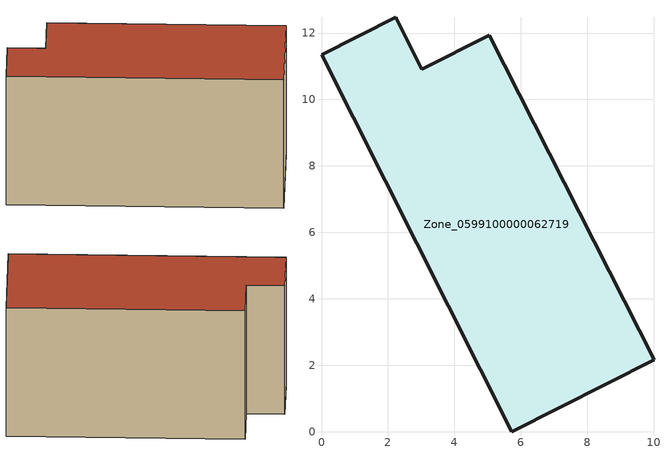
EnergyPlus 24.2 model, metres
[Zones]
Zone_0599100000062719
 floor ground (C_G): 5.73,0 0,11.34 2.24,12.47 3.02,10.91 5.05,11.93 10.01,2.17 z0
 wall outside (C_F): 3.02,10.91 2.24,12.47 0,11.34 5.73,0 10.01,2.17 5.05,11.93 3.02,10.91 z0:6.86
 roof outside (C_R): 10.01,2.17 5.05,11.93 3.02,10.91 2.24,12.47 0,11.34 5.73,0 z6.86
[BUILDING]
Pand.0599100000062719: North Axis=0; Terrain=City; Loads Convergence Tolerance Value=0.04; Temperature Convergence Tolerance Value=0.4; Solar Distribution=FullExterior; Maximum Number of Warmup Days=25; Minimum Number of Warmup Days=1
[Site:Location]
Rotterdam.The.Hague.AP_ZH_NLD Design_Conditions: Latitude=51.96; Longitude=4.45; Time Zone=1; Elevation=-4.5
[SITE:GROUNDTEMPERATURE:BUILDINGSURFACE]
18, 18, 18, 18, 18, 18, 18, 18, 18, 18, 18, 18
[MATERIAL] Thermal Absorptance=0.9; Solar Absorptance=0.7; Visible Absorptance=0.7
Name | Roughness | Thickness | Conductivity | Density | Specific Heat
G.TI.1992-2005 | MediumSmooth | 0.15 | 0.06 | 540 | 1210
F.TI.1992-2005 | Rough | 0.3 | 0.12 | 1920 | 840
R.TI.1992-2005 | MediumRough | 0.2 | 0.08 | 1500 | 1000
[CONSTRUCTION]
C_G: G.TI.1992-2005
C_F: F.TI.1992-2005
C_R: R.TI.1992-2005
[ZONE]
Zone_0599100000062719: Type=1; Multiplier=1; Ceiling Height=Autocalculate; Volume=Autocalculate; Floor Area=autocalculate; Part of Total Floor Area=Yes
[ZONEINFILTRATION:DESIGNFLOWRATE]
Infil_Zone_0599100000062719: Zone or ZoneList or Space or SpaceList=Zone_0599100000062719; Schedule=AlwaysOn; Design Flow Rate Calculation Method=Flow/Area; Flow Rate per Floor Area=0.0015; Constant Term Coefficient=1; Temperature Term Coefficient=0; Velocity Term Coefficient=0; Velocity Squared Term Coefficient=0
[HVACTEMPLATE:ZONE:IDEALLOADSAIRSYSTEM]
Zone_0599100000062719: Maximum Heating Supply Air Temperature=50; Minimum Cooling Supply Air Temperature=13; Maximum Heating Supply Air Humidity Ratio=0.0156; Minimum Cooling Supply Air Humidity Ratio=0.0077; Heating Limit=NoLimit; Cooling Limit=NoLimit; Dehumidification Control Type=ConstantSensibleHeatRatio; Cooling Sensible Heat Ratio=0.7; Dehumidification Setpoint=60; Humidification Control Type=None; Humidification Setpoint=30; Outdoor Air Method=None; Outdoor Air Flow Rate per Person=0.00944; Outdoor Air Flow Rate per Zone Floor Area=0; Outdoor Air Flow Rate per Zone=0; Demand Controlled Ventilation Type=None; Outdoor Air Economizer Type=NoEconomizer; Heat Recovery Type=None; Sensible Heat Recovery Effectiveness=0.7; Latent Heat Recovery Effectiveness=0.65
[ZONECONTROL:THERMOSTAT]
ThermostatControl_Zone_0599100000062719: Zone or ZoneList=Zone_0599100000062719; Control Type Schedule=DualSetpointControlType; Control 1=Thermostat_Zone_0599100000062719; Temperature Difference Between Cutout And Setpoint=0
[THERMOSTATSETPOINT:DUALSETPOINT]
Thermostat_Zone_0599100000062719: Heating Setpoint Temperature Schedule=HeatingSetpoint_Zone_0599100000062719; Cooling Setpoint Temperature Schedule=CoolingSetpoint_Zone_0599100000062719
[SCHEDULE:COMPACT]
HeatingSetpoint_Zone_0599100000062719: Through: 12/31, For: AllDays, Until: 24:00, 21
CoolingSetpoint_Zone_0599100000062719: Through: 12/31, For: AllDays, Until: 24:00, 24
DualSetpointControlType: Through: 12/31, For: AllDays, Until: 24:00, 4
AlwaysOn: Through: 12/31, For: AllDays, Until: 24:00, 1
